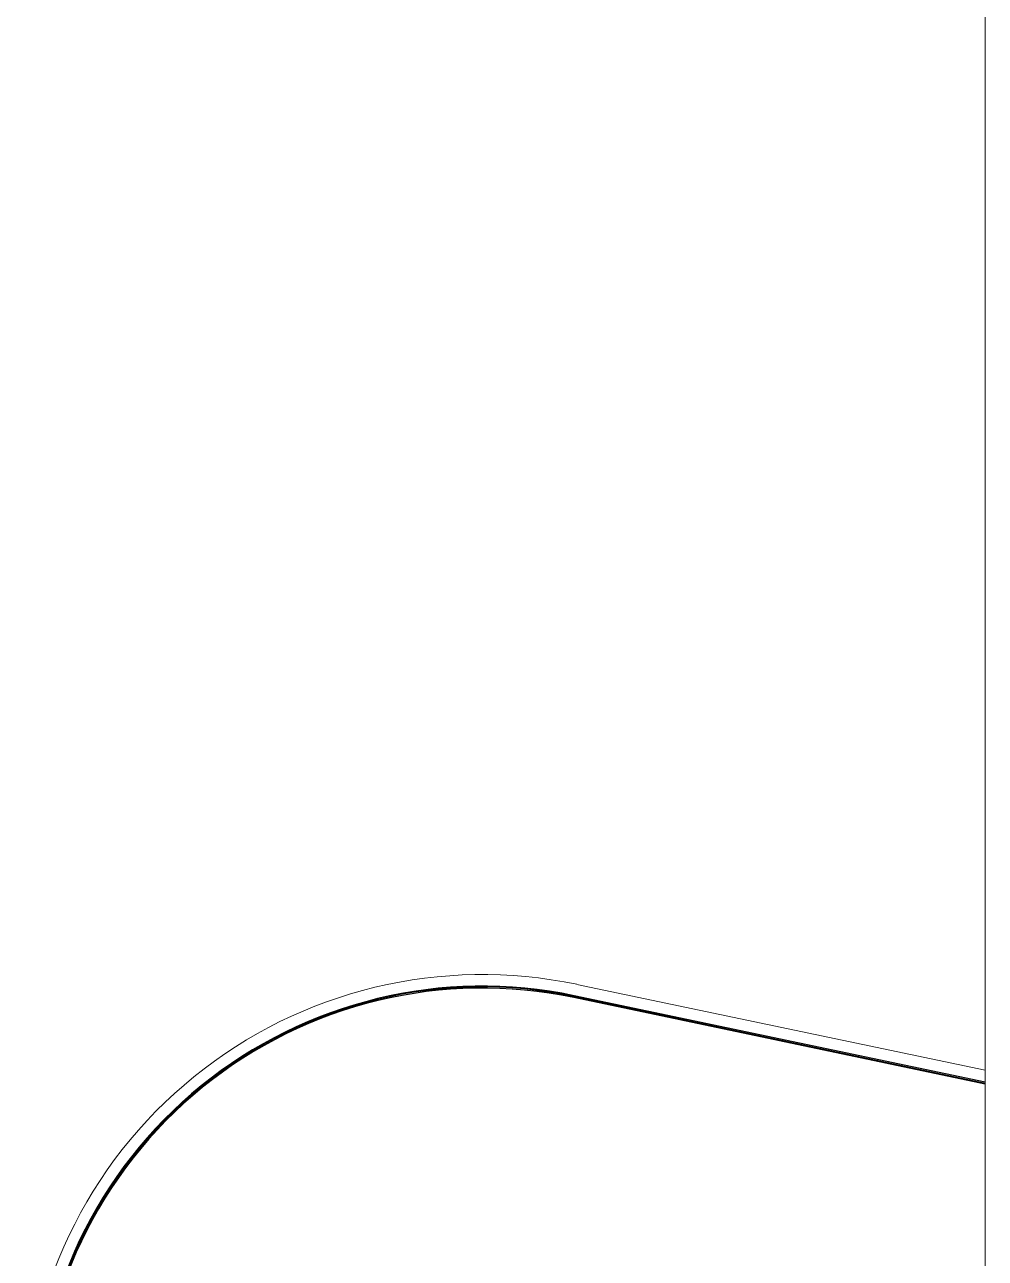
# Model space of a CAD drawing. Header units: millimetres. Extents: x 100 to 940, y 100 to 694.
# Drawn here: x 602.552 to 603.831, y 503.609 to 505.252 of the extents above; entities that cross this region are included whole.
import ezdxf

# ---------------------------------------------------------------- set-up
doc = ezdxf.new("R2010")
doc.units = ezdxf.units.MM
doc.layers.add('OUTLINE', color=6, linetype='Continuous', lineweight=9)

msp = doc.modelspace()

# ---------------------------------------------------------------- linework, layer by layer
at = {"color": 9, "linetype": 'Continuous'}
for p, q in [((603.8312, 503.8408), (603.2835, 503.9561)), ((603.2838, 503.9575), (603.8312, 503.8423)), ((603.8312, 503.8434), (603.284, 503.9586))]:
    msp.add_line(p, q, dxfattribs=at)
for radius in [0.5939, 0.5928, 0.5913]:
    msp.add_arc((603.1616, 503.3774), radius, 78.1099, 180, dxfattribs=at)
at = {"layer": 'OUTLINE'}
for p, q in [((603.8312, 503.1478), (603.8312, 546.0524)), ((603.8312, 503.8592), (603.2872, 503.9737))]:
    msp.add_line(p, q, dxfattribs=at)
msp.add_arc((603.1616, 503.3774), 0.6094, 78.1099, 180, dxfattribs=at)

doc.saveas('drawing.dxf')
